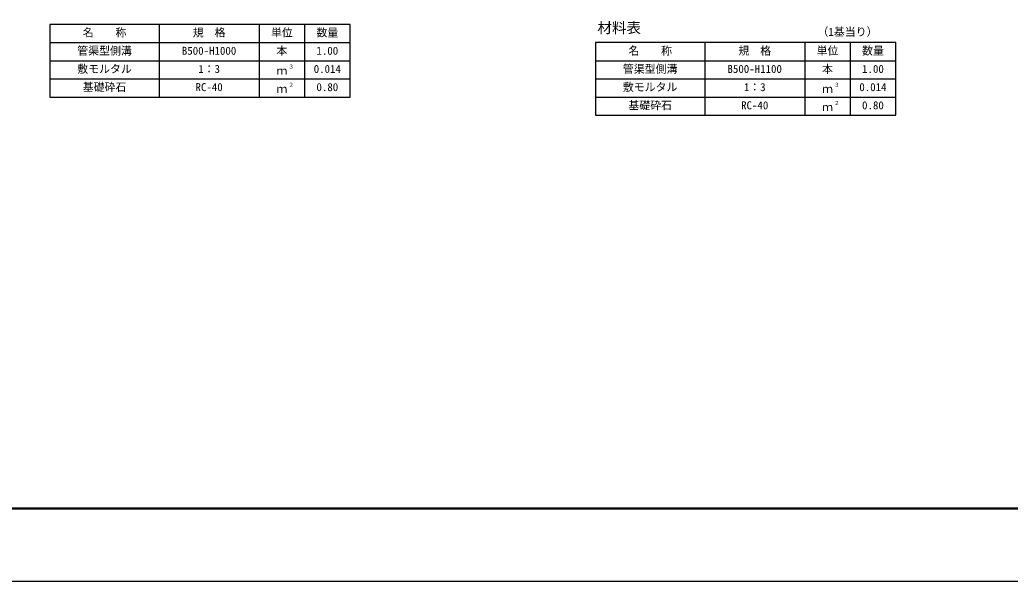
# Model space of a CAD drawing. Units: millimetres, scale not verified. Extents: x -12600 to 12600, y -5940 to 5940.
# Drawn here: x 1709 to 7154, y -5940 to -2851 of the extents above; entities that cross this region are included whole.
import ezdxf
from ezdxf.enums import TextEntityAlignment as Align

# ---------------------------------------------------------------- set-up
doc = ezdxf.new("R2010")
doc.units = ezdxf.units.MM
doc.header["$LTSCALE"] = 40
for name, color, linetype, lineweight in [('0-1_Defpoints', 5, 'Continuous', 25), ('0-3_HYO', 3, 'Continuous', 25), ('0-4_HYO2', 4, 'Continuous', 25), ('0-7_TXT', 7, 'Continuous', 25), ('0-8_WAKU', 3, 'Continuous', 25)]:
    doc.layers.add(name, color=color, linetype=linetype, lineweight=lineweight)
doc.styles.add('ＭＳ ゴシック', font='')
doc.styles.get('ＭＳ ゴシック').set_extended_font_data('MS Gothic')

msp = doc.modelspace()

# ---------------------------------------------------------------- linework, layer by layer
at = {"layer": '0-1_Defpoints'}
msp.add_lwpolyline([(-4200, -5940), (12600, -5940), (12600, 5940), (-4200, 5940)], close=True, dxfattribs=at)
at = {"layer": '0-3_HYO'}
for p, q in [((2475, -2876.64), (2475, -3276.64)), ((3025, -2876.64), (3025, -3276.64)), ((3275, -2876.64), (3275, -3276.64)), ((1875, -2976.64), (3525, -2976.64)), ((5475, -2976.64), (5475, -3376.64)), ((6025, -2976.64), (6025, -3376.64)), ((6275, -2976.64), (6275, -3376.64)), ((4875, -3076.64), (6525, -3076.64))]:
    msp.add_line(p, q, dxfattribs=at)
for points in [[(1875, -3276.64), (3525, -3276.64), (3525, -2876.64), (1875, -2876.64)], [(4875, -3376.64), (6525, -3376.64), (6525, -2976.64), (4875, -2976.64)]]:
    msp.add_lwpolyline(points, close=True, dxfattribs=at)
at = {"layer": '0-4_HYO2'}
for p, q in [((1875, -3076.64), (3525, -3076.64)), ((1875, -3176.64), (3525, -3176.64)), ((4875, -3176.64), (6525, -3176.64)), ((4875, -3276.64), (6525, -3276.64))]:
    msp.add_line(p, q, dxfattribs=at)
at = {"layer": '0-8_WAKU', "lineweight": 50}
msp.add_lwpolyline([(-3800, -5540), (12200, -5540), (12200, 5540), (-3800, 5540)], close=True, dxfattribs=at)

# ---------------------------------------------------------------- texts
at = {"layer": '0-7_TXT', "style": 'ＭＳ ゴシック'}
for s, height, p in [('材料表', 58.65, (4885, -2941.64)), ('名\u3000\u3000称', 43.99, (2055, -2956.64)), ('規\u3000格', 43.99, (2660, -2956.64)), ('単位', 43.99, (3090, -2956.64)), ('数量', 43.99, (3340, -2956.64)), ('（1基当り）', 43.99, (6095, -2952.64)), ('管渠型側溝', 43.99, (2025, -3056.64)), ('本', 43.99, (3120, -3056.64)), ('名\u3000\u3000称', 43.99, (5055, -3056.64)), ('規\u3000格', 43.99, (5660, -3056.64)), ('単位', 43.99, (6090, -3056.64)), ('数量', 43.99, (6340, -3056.64)), ('B500-H1000', 43.99, (2600, -3056.64)), ('1.00', 43.99, (3340, -3056.64)), ('敷モルタル', 43.99, (2025, -3156.64)), ('1：3', 43.99, (2690, -3156.64)), ('３', 21.99, (3185.54, -3126.27)), ('0.014', 43.99, (3325, -3156.64)), ('管渠型側溝', 43.99, (5025, -3156.64)), ('B500-H1100', 43.99, (5600, -3156.64)), ('本', 43.99, (6120, -3156.64)), ('1.00', 43.99, (6340, -3156.64)), ('ｍ', 43.99, (3120, -3166.64)), ('基礎砕石', 43.99, (2055, -3256.64)), ('RC-40', 43.99, (2675, -3256.64)), ('２', 21.99, (3185.54, -3226.27)), ('0.80', 43.99, (3340, -3256.64)), ('敷モルタル', 43.99, (5025, -3256.64)), ('1：3', 43.99, (5690, -3256.64)), ('３', 21.99, (6185.54, -3226.27)), ('0.014', 43.99, (6325, -3256.64)), ('ｍ', 43.99, (3120, -3266.64)), ('ｍ', 43.99, (6120, -3266.64)), ('基礎砕石', 43.99, (5055, -3356.64)), ('RC-40', 43.99, (5675, -3356.64)), ('ｍ', 43.99, (6120, -3366.64)), ('２', 21.99, (6185.54, -3326.27)), ('0.80', 43.99, (6340, -3356.64))]:
    msp.add_text(s, height=height, dxfattribs=at).set_placement(p, align=Align.BOTTOM_LEFT)

doc.saveas('drawing.dxf')
